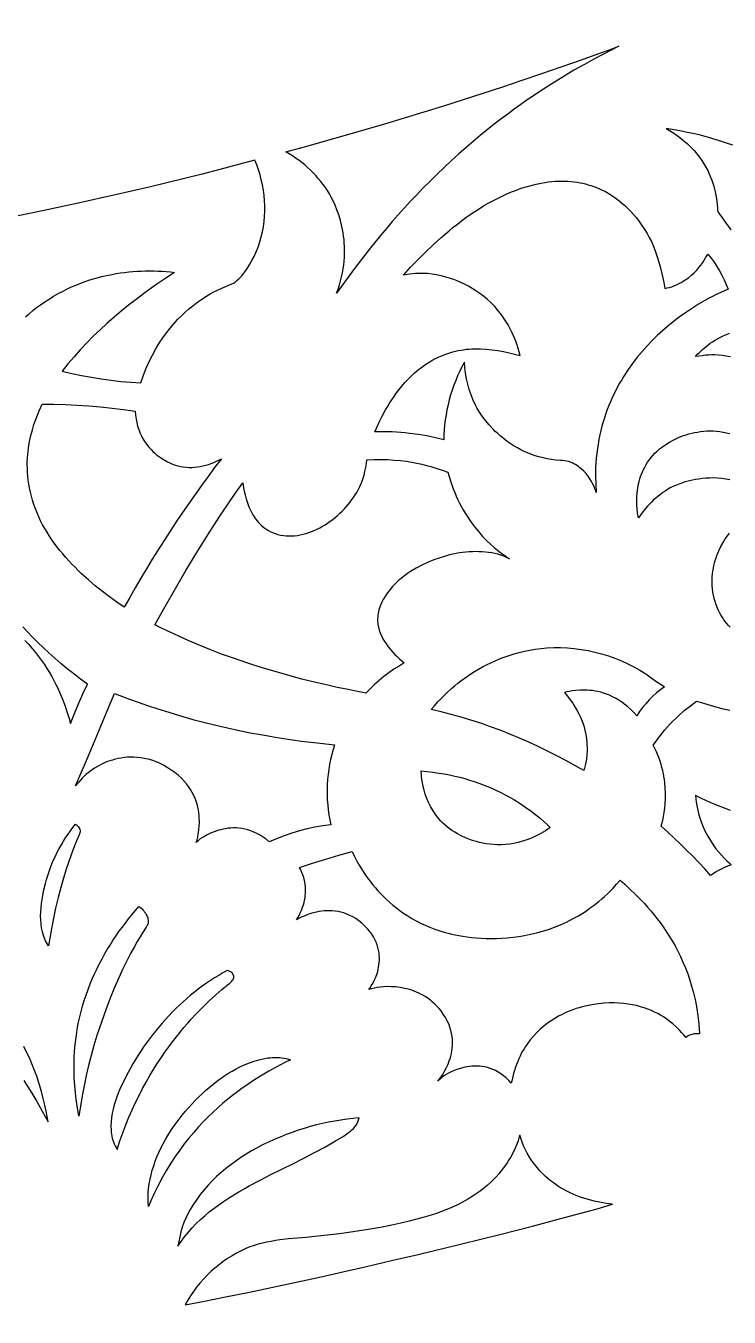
# Model space of a CAD drawing. Extents: x -570 to 570, y -570 to 570.
# Drawn here: x 76.7 to 140.5, y -472.3 to -355.1 of the extents above; entities that cross this region are included whole.
import ezdxf

# ---------------------------------------------------------------- set-up
doc = ezdxf.new("R2010")
doc.units = 0
doc.layers.add('LAYER_1', color=18, linetype='CONTINUOUS')
doc.layers.add('LAYER_2', color=174, linetype='CONTINUOUS')

msp = doc.modelspace()

# ---------------------------------------------------------------- linework, layer by layer
at = {"layer": 'LAYER_1'}
for points in [[(100.29, -366.51), (102.09, -366.02), (103.89, -365.51), (105.69, -365), (107.48, -364.48), (109.28, -363.95), (111.07, -363.41), (112.85, -362.87), (114.64, -362.31), (116.42, -361.75), (118.2, -361.18), (119.97, -360.6), (121.75, -360), (123.51, -359.4), (125.28, -358.79), (127.04, -358.17), (128.8, -357.54), (129.65, -357.23), (130.5, -356.9), (129.07, -357.65), (128.25, -358.08), (127.38, -358.57), (126.44, -359.1), (125.46, -359.68), (124.42, -360.32), (123.33, -361.03), (122.77, -361.4), (122.2, -361.79), (121.62, -362.2), (121.02, -362.62), (120.42, -363.07), (119.81, -363.53), (119.2, -364), (118.57, -364.5), (117.93, -365.02), (117.29, -365.56), (116.64, -366.11), (115.99, -366.69), (115.33, -367.29), (114.66, -367.91), (113.99, -368.55), (113.31, -369.22), (112.73, -369.8), (112.16, -370.39), (111.59, -370.99), (111.04, -371.6), (110.49, -372.21), (109.94, -372.83), (109.41, -373.46), (108.88, -374.09), (108.35, -374.73), (107.84, -375.37), (107.33, -376.02), (106.82, -376.68), (106.33, -377.34), (105.84, -378), (104.88, -379.34), (105.02, -378.96), (105.15, -378.58), (105.26, -378.21), (105.35, -377.84), (105.43, -377.48), (105.5, -377.12), (105.55, -376.77), (105.58, -376.42), (105.61, -376.07), (105.62, -375.74), (105.62, -375.4), (105.61, -375.08), (105.59, -374.76), (105.57, -374.45), (105.53, -374.14), (105.48, -373.84), (105.43, -373.55), (105.37, -373.27), (105.24, -372.73), (105.09, -372.22), (104.92, -371.76), (104.75, -371.33), (104.57, -370.95), (104.4, -370.61), (104.24, -370.31), (104.06, -370.02), (103.87, -369.74), (103.67, -369.45), (103.46, -369.18), (103.23, -368.91), (103, -368.65), (102.77, -368.4), (102.52, -368.16), (102.26, -367.92), (102, -367.69), (101.73, -367.47), (101.45, -367.26), (101.17, -367.06), (100.88, -366.87), (100.59, -366.69)], [(134.67, -378.9), (134.89, -378.85), (135.1, -378.8), (135.31, -378.74), (135.5, -378.67), (135.69, -378.59), (135.88, -378.51), (136.22, -378.33), (136.54, -378.13), (136.84, -377.92), (137.11, -377.7), (137.35, -377.47), (137.58, -377.23), (137.78, -377), (137.96, -376.77), (138.12, -376.54), (138.39, -376.13), (138.6, -375.79), (138.88, -376.14), (139.15, -376.52), (139.41, -376.9), (139.65, -377.3), (139.87, -377.7), (140.07, -378.12), (140.26, -378.54), (140.43, -378.97), (140.1, -379.1), (139.76, -379.26), (139.39, -379.43), (139, -379.63), (138.59, -379.85), (138.17, -380.08), (137.74, -380.34), (137.29, -380.62), (136.83, -380.92), (136.37, -381.24), (135.89, -381.58), (135.42, -381.95), (134.95, -382.33), (134.47, -382.74), (134, -383.18), (133.53, -383.63), (133.07, -384.11), (132.62, -384.62), (132.18, -385.14), (131.76, -385.7), (131.35, -386.27), (130.96, -386.87), (130.77, -387.18), (130.58, -387.5), (130.4, -387.82), (130.23, -388.15), (130.07, -388.49), (129.9, -388.83), (129.75, -389.18), (129.6, -389.53), (129.46, -389.89), (129.33, -390.26), (129.2, -390.63), (129.09, -391.02), (128.98, -391.4), (128.87, -391.8), (128.78, -392.2), (128.7, -392.61), (128.62, -393.02), (128.56, -393.44), (128.5, -393.87), (128.45, -394.31), (128.42, -394.7), (128.4, -395.08), (128.39, -395.47), (128.39, -395.86), (128.41, -396.64), (128.46, -397.42), (128.41, -397.26), (128.34, -397.08), (128.26, -396.87), (128.15, -396.65), (128.03, -396.42), (127.89, -396.19), (127.72, -395.95), (127.54, -395.71), (127.33, -395.48), (127.1, -395.27), (126.98, -395.17), (126.85, -395.07), (126.71, -394.98), (126.57, -394.89), (126.42, -394.81), (126.27, -394.74), (126.11, -394.68), (125.94, -394.62), (125.77, -394.58), (125.58, -394.54), (125.4, -394.52), (125.2, -394.5), (124.79, -394.47), (124.39, -394.42), (124.01, -394.36), (123.63, -394.28), (123.26, -394.19), (122.91, -394.08), (122.57, -393.96), (122.23, -393.83), (121.91, -393.69), (121.6, -393.54), (121.3, -393.38), (121.02, -393.21), (120.74, -393.03), (120.47, -392.85), (120.22, -392.66), (119.97, -392.47), (119.74, -392.27), (119.52, -392.07), (119.3, -391.87), (119.1, -391.67), (118.73, -391.27), (118.4, -390.87), (118.11, -390.48), (117.87, -390.12), (117.66, -389.78), (117.5, -389.48), (117.29, -389.03), (117.1, -388.56), (116.94, -388.08), (116.8, -387.59), (116.69, -387.1), (116.6, -386.6), (116.54, -386.1), (116.49, -385.6), (116.27, -386), (116.07, -386.41), (115.88, -386.83), (115.7, -387.25), (115.53, -387.68), (115.38, -388.12), (115.24, -388.56), (115.12, -389), (115.01, -389.45), (114.91, -389.91), (114.83, -390.36), (114.76, -390.82), (114.7, -391.28), (114.67, -391.73), (114.64, -392.19), (114.63, -392.65), (113.86, -392.46), (113.09, -392.29), (112.3, -392.15), (111.52, -392.05), (111.12, -392), (110.73, -391.97), (110.33, -391.94), (109.93, -391.92), (109.54, -391.91), (109.14, -391.91), (108.75, -391.91), (108.35, -391.92), (108.53, -391.51), (108.76, -391.04), (109.03, -390.5), (109.34, -389.93), (109.51, -389.63), (109.7, -389.32), (109.9, -389.01), (110.11, -388.7), (110.33, -388.38), (110.57, -388.07), (110.82, -387.76), (111.08, -387.45), (111.36, -387.15), (111.65, -386.86), (111.96, -386.57), (112.29, -386.3), (112.62, -386.03), (112.98, -385.78), (113.35, -385.55), (113.73, -385.33), (114.14, -385.13), (114.56, -384.95), (114.99, -384.79), (115.45, -384.65), (115.92, -384.54), (116.16, -384.5), (116.41, -384.46), (116.66, -384.42), (116.91, -384.4), (117.17, -384.38), (117.44, -384.37), (117.96, -384.38), (118.48, -384.4), (119, -384.46), (119.52, -384.53), (120.03, -384.62), (120.55, -384.73), (121.05, -384.85), (121.56, -384.98), (121.47, -384.66), (121.38, -384.36), (121.29, -384.06), (121.18, -383.76), (121.07, -383.48), (120.96, -383.21), (120.84, -382.94), (120.71, -382.69), (120.59, -382.44), (120.45, -382.2), (120.17, -381.74), (119.88, -381.32), (119.57, -380.92), (119.25, -380.55), (118.92, -380.21), (118.58, -379.9), (118.24, -379.61), (117.89, -379.35), (117.54, -379.11), (117.2, -378.89), (116.85, -378.69), (116.51, -378.52), (116.17, -378.36), (115.84, -378.22), (115.53, -378.1), (115.22, -377.99), (114.93, -377.9), (114.39, -377.75), (113.93, -377.66), (113.56, -377.6), (113.17, -377.55), (112.89, -377.54), (112.61, -377.53), (112.34, -377.54), (112.06, -377.55), (111.51, -377.6), (110.96, -377.68), (111.61, -376.98), (112.27, -376.29), (112.95, -375.61), (113.65, -374.94), (114.36, -374.29), (115.1, -373.66), (115.48, -373.35), (115.86, -373.05), (116.24, -372.75), (116.63, -372.47), (117.03, -372.19), (117.43, -371.92), (117.83, -371.66), (118.24, -371.41), (118.65, -371.17), (119.06, -370.94), (119.49, -370.72), (119.91, -370.51), (120.34, -370.32), (120.77, -370.14), (121.21, -369.97), (121.65, -369.81), (122.1, -369.67), (122.55, -369.54), (123.01, -369.43), (123.47, -369.34), (123.79, -369.28), (124.11, -369.23), (124.43, -369.2), (124.74, -369.17), (125.04, -369.16), (125.34, -369.15), (125.63, -369.15), (125.91, -369.17), (126.19, -369.19), (126.46, -369.22), (126.73, -369.26), (126.99, -369.3), (127.24, -369.35), (127.49, -369.41), (127.74, -369.48), (127.97, -369.55), (128.43, -369.72), (128.87, -369.91), (129.29, -370.11), (129.68, -370.34), (130.05, -370.58), (130.4, -370.83), (130.73, -371.09), (131.04, -371.36), (131.33, -371.64), (131.6, -371.92), (131.85, -372.19), (132.08, -372.47), (132.29, -372.74), (132.49, -373), (132.82, -373.49), (133.08, -373.92), (133.27, -374.27), (133.46, -374.65), (133.68, -375.16), (133.88, -375.67), (134.05, -376.2), (134.21, -376.73), (134.35, -377.27), (134.47, -377.81), (134.58, -378.36)], [(85.62, -407.82), (84.95, -407.36), (84.29, -406.89), (83.64, -406.4), (82.99, -405.88), (82.36, -405.35), (81.75, -404.79), (81.45, -404.5), (81.15, -404.21), (80.87, -403.92), (80.59, -403.62), (80.31, -403.31), (80.04, -403), (79.78, -402.69), (79.53, -402.37), (79.29, -402.04), (79.05, -401.71), (78.83, -401.37), (78.61, -401.03), (78.41, -400.69), (78.21, -400.34), (78.03, -399.98), (77.86, -399.62), (77.7, -399.26), (77.55, -398.89), (77.42, -398.51), (77.3, -398.13), (77.19, -397.75), (77.1, -397.38), (77.02, -397.01), (76.96, -396.65), (76.91, -396.29), (76.87, -395.94), (76.84, -395.59), (76.83, -395.25), (76.82, -394.92), (76.82, -394.6), (76.84, -394.28), (76.86, -393.96), (76.89, -393.66), (76.93, -393.36), (77.02, -392.78), (77.14, -392.24), (77.28, -391.73), (77.42, -391.25), (77.58, -390.8), (77.73, -390.39), (77.89, -390.02), (78.17, -389.39), (79.23, -389.4), (80.29, -389.43), (81.34, -389.48), (82.4, -389.55), (83.46, -389.64), (84.51, -389.75), (85.56, -389.88), (86.61, -390.03), (86.64, -390.4), (86.69, -390.75), (86.75, -391.08), (86.83, -391.39), (86.93, -391.69), (87.03, -391.97), (87.15, -392.23), (87.28, -392.49), (87.42, -392.72), (87.57, -392.94), (87.72, -393.15), (87.88, -393.35), (88.05, -393.53), (88.21, -393.7), (88.39, -393.85), (88.56, -394), (88.73, -394.13), (88.9, -394.25), (89.23, -394.46), (89.54, -394.63), (89.83, -394.77), (90.07, -394.87), (90.27, -394.94), (90.49, -395.01), (90.73, -395.06), (90.98, -395.1), (91.23, -395.13), (91.48, -395.14), (91.74, -395.14), (92, -395.13), (92.25, -395.1), (92.51, -395.06), (92.76, -395.01), (93.02, -394.95), (93.27, -394.87), (93.51, -394.79), (93.75, -394.7), (93.98, -394.59), (94.21, -394.48), (94.43, -394.35), (93.82, -395.16), (93.22, -395.96), (92.63, -396.78), (92.05, -397.6), (91.47, -398.42), (90.9, -399.25), (90.34, -400.09), (89.78, -400.93), (89.24, -401.77), (88.7, -402.62), (88.16, -403.48), (87.64, -404.34), (87.12, -405.2), (86.61, -406.07), (86.11, -406.94)], [(88.4, -409.43), (89.32, -407.77), (90.26, -406.12), (91.22, -404.49), (92.2, -402.86), (93.21, -401.26), (94.24, -399.66), (95.29, -398.09), (95.83, -397.3), (96.37, -396.53), (96.44, -397.01), (96.5, -397.31), (96.58, -397.64), (96.67, -397.99), (96.79, -398.35), (96.93, -398.72), (97.1, -399.09), (97.2, -399.28), (97.3, -399.46), (97.41, -399.64), (97.54, -399.81), (97.67, -399.98), (97.81, -400.14), (97.96, -400.3), (98.12, -400.45), (98.29, -400.59), (98.47, -400.73), (98.66, -400.85), (98.87, -400.96), (99.08, -401.06), (99.31, -401.15), (99.55, -401.22), (99.81, -401.28), (100.06, -401.33), (100.31, -401.35), (100.56, -401.36), (100.82, -401.36), (101.08, -401.34), (101.33, -401.31), (101.59, -401.27), (101.85, -401.21), (102.11, -401.14), (102.36, -401.06), (102.62, -400.96), (102.87, -400.86), (103.12, -400.74), (103.36, -400.62), (103.61, -400.48), (103.85, -400.34), (104.08, -400.19), (104.32, -400.03), (104.54, -399.86), (104.76, -399.68), (104.98, -399.5), (105.19, -399.31), (105.39, -399.12), (105.59, -398.92), (105.77, -398.71), (105.95, -398.5), (106.13, -398.29), (106.29, -398.07), (106.44, -397.86), (106.59, -397.63), (106.72, -397.41), (106.85, -397.19), (107.01, -396.87), (107.15, -396.53), (107.27, -396.2), (107.38, -395.85), (107.47, -395.5), (107.54, -395.15), (107.6, -394.79), (107.65, -394.44), (108.31, -394.41), (108.94, -394.41), (109.55, -394.43), (110.13, -394.47), (110.68, -394.52), (111.21, -394.59), (111.71, -394.67), (112.19, -394.76), (112.63, -394.85), (113.05, -394.96), (113.45, -395.06), (113.81, -395.17), (114.46, -395.38), (114.99, -395.58), (115.1, -395.97), (115.22, -396.35), (115.34, -396.72), (115.48, -397.08), (115.61, -397.42), (115.76, -397.76), (115.91, -398.09), (116.06, -398.4), (116.22, -398.71), (116.39, -399), (116.56, -399.29), (116.73, -399.56), (117.08, -400.08), (117.43, -400.56), (117.79, -401), (118.15, -401.41), (118.51, -401.77), (118.85, -402.1), (119.18, -402.4), (119.5, -402.66), (119.79, -402.89), (120.06, -403.08), (120.32, -403.26), (120.58, -403.43), (120.32, -403.31), (120.06, -403.21), (119.79, -403.11), (119.52, -403.03), (119.25, -402.96), (118.97, -402.91), (118.68, -402.86), (118.4, -402.83), (118.11, -402.8), (117.81, -402.79), (117.52, -402.78), (117.22, -402.79), (116.93, -402.8), (116.63, -402.83), (116.33, -402.86), (116.04, -402.91), (115.74, -402.96), (115.44, -403.02), (115.15, -403.09), (114.86, -403.16), (114.56, -403.25), (114.28, -403.34), (113.71, -403.54), (113.15, -403.77), (112.62, -404.02), (112.1, -404.29), (111.61, -404.59), (111.33, -404.78), (111.05, -404.98), (110.77, -405.21), (110.49, -405.44), (110.23, -405.69), (109.98, -405.96), (109.74, -406.23), (109.52, -406.52), (109.32, -406.81), (109.13, -407.12), (108.97, -407.43), (108.84, -407.75), (108.74, -408.08), (108.69, -408.24), (108.66, -408.41), (108.64, -408.57), (108.62, -408.74), (108.61, -408.91), (108.61, -409.08), (108.64, -409.36), (108.69, -409.63), (108.76, -409.91), (108.85, -410.17), (108.96, -410.44), (109.1, -410.69), (109.24, -410.95), (109.41, -411.19), (109.58, -411.43), (109.77, -411.66), (109.96, -411.89), (110.17, -412.11), (110.38, -412.31), (110.59, -412.51), (110.81, -412.71), (111.03, -412.89), (110.56, -413.17), (110.09, -413.47), (109.63, -413.79), (109.19, -414.13), (108.75, -414.48), (108.33, -414.85), (107.93, -415.23), (107.54, -415.63), (106.65, -415.46), (105.78, -415.28), (104.93, -415.11), (104.11, -414.92), (103.29, -414.73), (102.5, -414.54), (101.73, -414.35), (100.98, -414.15), (99.52, -413.74), (98.15, -413.33), (96.85, -412.91), (95.62, -412.49), (94.46, -412.08), (93.38, -411.66), (92.37, -411.26), (91.43, -410.86), (90.57, -410.47), (89.78, -410.11), (89.05, -409.76)], [(132.14, -417.69), (131.87, -417.4), (131.6, -417.12), (131.32, -416.87), (131.05, -416.65), (130.77, -416.44), (130.5, -416.26), (130.22, -416.1), (129.94, -415.96), (129.67, -415.83), (129.4, -415.72), (129.13, -415.63), (128.87, -415.55), (128.61, -415.49), (128.36, -415.44), (128.11, -415.4), (127.87, -415.38), (127.64, -415.36), (127.41, -415.35), (126.99, -415.35), (126.62, -415.38), (126.29, -415.43), (126.01, -415.48), (125.8, -415.52), (125.57, -415.58), (125.84, -415.91), (126.09, -416.23), (126.32, -416.55), (126.53, -416.87), (126.71, -417.18), (126.88, -417.5), (127.02, -417.8), (127.15, -418.11), (127.26, -418.41), (127.35, -418.7), (127.43, -418.99), (127.49, -419.27), (127.54, -419.55), (127.58, -419.82), (127.61, -420.07), (127.62, -420.33), (127.63, -420.57), (127.63, -420.8), (127.61, -421.23), (127.56, -421.61), (127.51, -421.94), (127.45, -422.21), (127.39, -422.43), (127.33, -422.66), (126.52, -422.2), (125.7, -421.75), (124.87, -421.31), (124.03, -420.89), (123.19, -420.48), (122.34, -420.09), (121.48, -419.71), (120.61, -419.35), (119.74, -419), (118.86, -418.68), (117.97, -418.37), (117.08, -418.08), (116.19, -417.81), (115.29, -417.57), (114.38, -417.34), (113.47, -417.13), (113.75, -416.8), (114.08, -416.43), (114.46, -416.03), (114.89, -415.61), (115.36, -415.17), (115.62, -414.96), (115.89, -414.74), (116.17, -414.52), (116.47, -414.3), (116.77, -414.08), (117.09, -413.87), (117.42, -413.66), (117.77, -413.45), (118.13, -413.25), (118.5, -413.06), (118.88, -412.87), (119.28, -412.69), (119.69, -412.52), (120.11, -412.36), (120.55, -412.21), (121, -412.07), (121.46, -411.95), (121.94, -411.83), (122.43, -411.74), (122.93, -411.65), (123.45, -411.58), (123.98, -411.53), (124.6, -411.5), (125.22, -411.5), (125.84, -411.52), (126.47, -411.58), (127.1, -411.66), (127.72, -411.76), (128.34, -411.9), (128.95, -412.06), (129.56, -412.25), (130.16, -412.46), (130.75, -412.7), (131.32, -412.96), (131.88, -413.25), (132.42, -413.56), (132.95, -413.89), (133.2, -414.06), (133.45, -414.24), (133.75, -414.46), (134.04, -414.67), (134.34, -414.86), (134.65, -415.05), (134.29, -415.32), (133.93, -415.61), (133.59, -415.92), (133.26, -416.24), (132.95, -416.59), (132.66, -416.94), (132.39, -417.31)], [(81.2, -424.05), (82.1, -421.96), (82.98, -419.86), (83.86, -417.76), (84.73, -415.66), (86.1, -416.17), (86.89, -416.45), (87.74, -416.75), (88.67, -417.06), (89.66, -417.37), (90.72, -417.69), (91.85, -418.01), (93.04, -418.32), (94.31, -418.63), (95.65, -418.93), (97.06, -419.22), (97.79, -419.36), (98.54, -419.49), (99.31, -419.62), (100.09, -419.75), (100.89, -419.86), (101.71, -419.98), (102.55, -420.08), (103.41, -420.18), (104.71, -420.32), (104.57, -420.75), (104.46, -421.19), (104.35, -421.64), (104.26, -422.09), (104.19, -422.55), (104.13, -423), (104.08, -423.46), (104.05, -423.93), (104.04, -424.39), (104.04, -424.85), (104.05, -425.31), (104.09, -425.77), (104.13, -426.23), (104.19, -426.68), (104.27, -427.13), (104.37, -427.58), (103.65, -427.68), (102.93, -427.8), (102.22, -427.96), (101.52, -428.14), (100.82, -428.35), (100.13, -428.58), (99.45, -428.85), (98.78, -429.13), (98.5, -428.9), (98.22, -428.7), (97.94, -428.52), (97.66, -428.37), (97.38, -428.24), (97.11, -428.13), (96.83, -428.04), (96.56, -427.97), (96.3, -427.92), (96.03, -427.89), (95.78, -427.87), (95.53, -427.87), (95.28, -427.88), (95.04, -427.9), (94.81, -427.94), (94.59, -427.98), (94.37, -428.03), (94.17, -428.08), (93.78, -428.21), (93.44, -428.35), (93.15, -428.49), (92.9, -428.63), (92.71, -428.74), (92.52, -428.87), (92.34, -429.03), (92.16, -429.18), (92.23, -428.94), (92.29, -428.71), (92.34, -428.41), (92.39, -428.06), (92.43, -427.66), (92.44, -427.44), (92.44, -427.21), (92.43, -426.98), (92.42, -426.74), (92.39, -426.49), (92.35, -426.23), (92.29, -425.98), (92.23, -425.71), (92.14, -425.45), (92.04, -425.18), (91.93, -424.91), (91.79, -424.64), (91.63, -424.38), (91.46, -424.11), (91.26, -423.85), (91.03, -423.59), (90.79, -423.33), (90.51, -423.08), (90.21, -422.84), (89.89, -422.61), (89.52, -422.37), (89.17, -422.17), (88.81, -422), (88.46, -421.85), (88.12, -421.73), (87.78, -421.63), (87.44, -421.55), (87.12, -421.5), (86.8, -421.46), (86.49, -421.44), (86.18, -421.44), (85.89, -421.45), (85.6, -421.48), (85.33, -421.52), (85.06, -421.57), (84.8, -421.63), (84.56, -421.7), (84.32, -421.77), (84.1, -421.85), (83.89, -421.93), (83.51, -422.11), (83.18, -422.28), (82.91, -422.44), (82.7, -422.58), (82.49, -422.73), (82.31, -422.88), (82.14, -423.03), (81.81, -423.35), (81.5, -423.7)], [(112.58, -422.69), (113.12, -422.74), (113.64, -422.8), (114.16, -422.88), (114.65, -422.96), (115.14, -423.05), (115.62, -423.16), (116.08, -423.27), (116.53, -423.39), (116.97, -423.52), (117.39, -423.66), (117.81, -423.8), (118.21, -423.95), (118.6, -424.11), (118.97, -424.27), (119.34, -424.43), (119.69, -424.6), (120.36, -424.94), (120.98, -425.3), (121.55, -425.65), (122.08, -426), (122.55, -426.34), (122.98, -426.67), (123.36, -426.98), (123.69, -427.27), (123.99, -427.55), (124.28, -427.83), (123.85, -428.12), (123.42, -428.37), (123, -428.59), (122.58, -428.79), (122.16, -428.95), (121.76, -429.08), (121.36, -429.19), (120.97, -429.27), (120.58, -429.33), (120.21, -429.37), (119.84, -429.39), (119.48, -429.39), (119.14, -429.38), (118.8, -429.35), (118.48, -429.3), (118.17, -429.25), (117.87, -429.18), (117.58, -429.11), (117.31, -429.03), (117.06, -428.94), (116.59, -428.76), (116.19, -428.58), (115.86, -428.41), (115.61, -428.26), (115.34, -428.09), (115.12, -427.93), (114.92, -427.76), (114.72, -427.59), (114.54, -427.42), (114.36, -427.24), (114.2, -427.06), (114.05, -426.88), (113.91, -426.69), (113.77, -426.5), (113.65, -426.31), (113.43, -425.93), (113.24, -425.55), (113.08, -425.18), (112.94, -424.8), (112.84, -424.44), (112.75, -424.1), (112.69, -423.77), (112.64, -423.46), (112.61, -423.18)], [(78.73, -438.58), (78.64, -438.43), (78.55, -438.28), (78.48, -438.12), (78.41, -437.96), (78.28, -437.63), (78.19, -437.29), (78.12, -436.94), (78.07, -436.58), (78.04, -436.21), (78.03, -435.84), (78.04, -435.47), (78.07, -435.1), (78.11, -434.73), (78.16, -434.35), (78.22, -433.99), (78.29, -433.62), (78.46, -432.92), (78.56, -432.55), (78.67, -432.19), (78.79, -431.83), (78.92, -431.47), (79.06, -431.12), (79.21, -430.77), (79.37, -430.42), (79.54, -430.08), (79.72, -429.74), (79.91, -429.4), (80.1, -429.08), (80.3, -428.75), (80.52, -428.43), (80.73, -428.12), (80.96, -427.82), (81.19, -427.52), (81.27, -427.58), (81.35, -427.66), (81.43, -427.74), (81.49, -427.83), (81.55, -427.92), (81.59, -428.02), (81.61, -428.12), (81.61, -428.22), (81.58, -428.32), (81.52, -428.49), (81.29, -429.04), (80.96, -429.88), (80.76, -430.41), (80.55, -431.01), (80.33, -431.69), (80.1, -432.44), (79.86, -433.27), (79.62, -434.17), (79.39, -435.16), (79.16, -436.22), (78.94, -437.36)], [(106.31, -430.02), (106.48, -430.39), (106.7, -430.81), (106.95, -431.26), (107.25, -431.74), (107.59, -432.25), (107.78, -432.51), (107.98, -432.77), (108.19, -433.04), (108.41, -433.3), (108.65, -433.57), (108.89, -433.83), (109.15, -434.1), (109.43, -434.36), (109.71, -434.62), (110.01, -434.88), (110.33, -435.13), (110.66, -435.38), (111, -435.62), (111.35, -435.85), (111.72, -436.08), (112.11, -436.29), (112.51, -436.5), (112.93, -436.7), (113.36, -436.88), (113.8, -437.05), (114.27, -437.21), (114.75, -437.36), (115.02, -437.43), (115.32, -437.5), (115.64, -437.57), (115.98, -437.64), (116.35, -437.7), (116.73, -437.75), (117.14, -437.8), (117.56, -437.84), (118, -437.87), (118.45, -437.89), (118.92, -437.89), (119.4, -437.89), (119.89, -437.87), (120.4, -437.83), (120.91, -437.78), (121.43, -437.71), (121.96, -437.63), (122.49, -437.52), (123.03, -437.39), (123.58, -437.24), (124.12, -437.07), (124.67, -436.88), (125.22, -436.66), (125.76, -436.41), (126.31, -436.13), (126.85, -435.83), (127.39, -435.5), (127.92, -435.13), (128.18, -434.94), (128.44, -434.74), (128.7, -434.53), (128.96, -434.31), (129.21, -434.08), (129.47, -433.84), (129.72, -433.6), (129.96, -433.35), (130.3, -432.98), (130.62, -432.61), (131.04, -432.98), (131.52, -433.41), (132.03, -433.9), (132.56, -434.45), (132.84, -434.74), (133.12, -435.05), (133.4, -435.38), (133.69, -435.73), (133.97, -436.09), (134.25, -436.46), (134.53, -436.85), (134.81, -437.26), (135.08, -437.68), (135.35, -438.12), (135.61, -438.58), (135.86, -439.05), (136.1, -439.54), (136.33, -440.05), (136.55, -440.57), (136.76, -441.11), (136.95, -441.67), (137.12, -442.24), (137.28, -442.84), (137.43, -443.44), (137.55, -444.07), (137.66, -444.72), (137.74, -445.38), (137.8, -446.06), (137.84, -446.57), (137.67, -446.55), (137.51, -446.56), (137.35, -446.57), (137.18, -446.61), (137.02, -446.65), (136.87, -446.71), (136.72, -446.79), (136.59, -446.88), (136.41, -446.65), (136.24, -446.46), (136.02, -446.21), (135.74, -445.94), (135.4, -445.64), (135.21, -445.49), (135.01, -445.33), (134.79, -445.17), (134.55, -445.02), (134.3, -444.87), (134.04, -444.72), (133.76, -444.58), (133.46, -444.44), (133.15, -444.31), (132.82, -444.2), (132.48, -444.09), (132.12, -443.99), (131.74, -443.91), (131.35, -443.85), (130.95, -443.79), (130.52, -443.76), (130.08, -443.75), (129.62, -443.75), (129.15, -443.78), (128.65, -443.83), (128.26, -443.88), (127.9, -443.94), (127.44, -444.04), (127.19, -444.11), (126.91, -444.18), (126.63, -444.27), (126.32, -444.38), (126.01, -444.5), (125.69, -444.63), (125.37, -444.79), (125.03, -444.96), (124.7, -445.15), (124.36, -445.36), (124.03, -445.59), (123.7, -445.85), (123.38, -446.13), (123.06, -446.43), (122.75, -446.76), (122.46, -447.11), (122.18, -447.5), (122.04, -447.7), (121.91, -447.91), (121.78, -448.13), (121.66, -448.35), (121.54, -448.58), (121.43, -448.82), (121.33, -449.07), (121.23, -449.33), (121.13, -449.59), (121.04, -449.87), (120.96, -450.15), (120.88, -450.44), (120.82, -450.74), (120.75, -451.04), (120.52, -450.79), (120.29, -450.56), (120.05, -450.36), (119.81, -450.18), (119.56, -450.02), (119.32, -449.89), (119.07, -449.78), (118.82, -449.69), (118.58, -449.62), (118.34, -449.56), (118.09, -449.52), (117.86, -449.5), (117.62, -449.49), (117.39, -449.49), (117.17, -449.5), (116.95, -449.52), (116.74, -449.56), (116.53, -449.59), (116.15, -449.69), (115.8, -449.8), (115.5, -449.92), (115.24, -450.03), (115.05, -450.13), (114.85, -450.24), (114.64, -450.38), (114.45, -450.53), (114.07, -450.85), (114.22, -450.66), (114.36, -450.48), (114.52, -450.24), (114.7, -449.95), (114.87, -449.61), (114.96, -449.42), (115.04, -449.23), (115.12, -449.02), (115.19, -448.8), (115.26, -448.58), (115.31, -448.35), (115.36, -448.11), (115.39, -447.86), (115.41, -447.6), (115.42, -447.34), (115.41, -447.07), (115.38, -446.8), (115.33, -446.52), (115.27, -446.24), (115.18, -445.95), (115.07, -445.66), (114.93, -445.37), (114.77, -445.07), (114.58, -444.78), (114.37, -444.48), (114.19, -444.25), (114, -444.05), (113.81, -443.85), (113.61, -443.67), (113.41, -443.51), (113.21, -443.35), (113, -443.21), (112.79, -443.08), (112.58, -442.97), (112.36, -442.86), (112.15, -442.76), (111.93, -442.68), (111.71, -442.6), (111.5, -442.53), (111.28, -442.48), (111.07, -442.43), (110.65, -442.35), (110.24, -442.3), (109.86, -442.28), (109.49, -442.27), (109.15, -442.29), (108.84, -442.32), (108.56, -442.36), (108.33, -442.4), (108.07, -442.47), (107.82, -442.54), (107.94, -442.37), (108.04, -442.2), (108.17, -441.98), (108.3, -441.72), (108.44, -441.42), (108.56, -441.08), (108.62, -440.89), (108.67, -440.7), (108.71, -440.5), (108.74, -440.3), (108.77, -440.09), (108.78, -439.87), (108.78, -439.65), (108.77, -439.43), (108.75, -439.2), (108.71, -438.96), (108.65, -438.73), (108.58, -438.49), (108.48, -438.24), (108.37, -438), (108.24, -437.76), (108.08, -437.51), (107.9, -437.27), (107.69, -437.02), (107.43, -436.75), (107.17, -436.5), (106.9, -436.29), (106.64, -436.1), (106.37, -435.94), (106.1, -435.8), (105.83, -435.68), (105.56, -435.58), (105.29, -435.51), (105.02, -435.45), (104.76, -435.41), (104.5, -435.39), (104.24, -435.38), (103.99, -435.38), (103.75, -435.4), (103.51, -435.42), (103.28, -435.46), (103.06, -435.5), (102.65, -435.61), (102.27, -435.73), (101.95, -435.86), (101.67, -435.98), (101.46, -436.09), (101.24, -436.21), (101.39, -435.97), (101.52, -435.74), (101.63, -435.51), (101.73, -435.28), (101.81, -435.06), (101.88, -434.84), (101.94, -434.63), (101.99, -434.42), (102.03, -434.21), (102.05, -434.01), (102.07, -433.82), (102.07, -433.63), (102.06, -433.27), (102.03, -432.94), (101.97, -432.63), (101.91, -432.35), (101.83, -432.11), (101.75, -431.9), (101.61, -431.6), (101.54, -431.46), (102.72, -431.07), (103.91, -430.7), (105.11, -430.35)], [(81.51, -454.04), (81.35, -453.08), (81.26, -452.52), (81.19, -451.91), (81.13, -451.25), (81.08, -450.55), (81.06, -449.8), (81.06, -449.41), (81.07, -449.01), (81.08, -448.6), (81.11, -448.18), (81.14, -447.76), (81.18, -447.32), (81.24, -446.88), (81.31, -446.42), (81.38, -445.96), (81.48, -445.49), (81.58, -445.02), (81.7, -444.53), (81.83, -444.04), (81.98, -443.54), (82.15, -443.04), (82.33, -442.53), (82.53, -442.01), (82.75, -441.49), (82.95, -441.05), (83.16, -440.62), (83.37, -440.18), (83.6, -439.75), (83.84, -439.33), (84.08, -438.91), (84.33, -438.5), (84.59, -438.09), (84.86, -437.68), (85.14, -437.28), (85.43, -436.89), (85.72, -436.5), (86.01, -436.12), (86.32, -435.74), (86.63, -435.37), (86.95, -435.01), (87.04, -435.07), (87.14, -435.14), (87.23, -435.22), (87.31, -435.31), (87.4, -435.4), (87.47, -435.5), (87.54, -435.6), (87.61, -435.71), (87.66, -435.82), (87.71, -435.93), (87.75, -436.04), (87.77, -436.15), (87.79, -436.27), (87.79, -436.38), (87.78, -436.49), (87.75, -436.6), (87.7, -436.69), (87.6, -436.86), (87.28, -437.38), (87.06, -437.75), (86.8, -438.18), (86.51, -438.69), (86.2, -439.27), (85.86, -439.93), (85.5, -440.66), (85.13, -441.47), (84.74, -442.35), (84.35, -443.32), (83.94, -444.37), (83.54, -445.5), (83.34, -446.1), (83.14, -446.72), (82.86, -447.61), (82.61, -448.52), (82.38, -449.43), (82.17, -450.34), (81.98, -451.26), (81.81, -452.19), (81.65, -453.11)], [(84.97, -457.05), (85.22, -456.28), (85.48, -455.54), (85.76, -454.82), (86.04, -454.12), (86.34, -453.44), (86.65, -452.78), (86.96, -452.14), (87.28, -451.53), (87.6, -450.93), (87.94, -450.35), (88.27, -449.79), (88.61, -449.25), (88.96, -448.72), (89.31, -448.22), (89.65, -447.74), (90, -447.27), (90.35, -446.82), (90.7, -446.39), (91.04, -445.98), (91.39, -445.58), (91.73, -445.2), (92.06, -444.84), (92.71, -444.17), (93.34, -443.56), (93.93, -443.02), (94.48, -442.54), (94.99, -442.12), (95.13, -442.02), (95.26, -441.91), (95.39, -441.77), (95.45, -441.69), (95.49, -441.61), (95.53, -441.52), (95.55, -441.43), (95.55, -441.33), (95.52, -441.23), (95.47, -441.13), (95.4, -441.03), (95.31, -440.95), (95.2, -440.89), (95.09, -440.85), (94.97, -440.82), (94.58, -441.03), (94.2, -441.25), (93.82, -441.48), (93.44, -441.72), (93.07, -441.97), (92.7, -442.23), (92.34, -442.5), (91.99, -442.78), (91.64, -443.06), (91.3, -443.35), (90.96, -443.65), (90.63, -443.96), (90.3, -444.27), (89.98, -444.59), (89.66, -444.92), (89.36, -445.25), (89.05, -445.59), (88.76, -445.94), (88.47, -446.29), (88.19, -446.65), (87.91, -447.01), (87.64, -447.38), (87.38, -447.75), (87.13, -448.12), (86.88, -448.5), (86.65, -448.88), (86.41, -449.27), (86.19, -449.66), (85.98, -450.05), (85.77, -450.45), (85.57, -450.85), (85.38, -451.25), (85.23, -451.58), (85.08, -451.93), (84.95, -452.28), (84.82, -452.64), (84.7, -453.01), (84.61, -453.39), (84.52, -453.77), (84.46, -454.15), (84.42, -454.53), (84.41, -454.91), (84.42, -455.28), (84.43, -455.47), (84.46, -455.65), (84.49, -455.84), (84.53, -456.02), (84.58, -456.2), (84.64, -456.37), (84.71, -456.55), (84.78, -456.72), (84.87, -456.88)], [(87.81, -462.24), (87.78, -461.83), (87.78, -461.41), (87.8, -461), (87.83, -460.58), (87.89, -460.17), (87.96, -459.75), (88.05, -459.34), (88.16, -458.93), (88.29, -458.53), (88.43, -458.12), (88.59, -457.72), (88.76, -457.32), (88.94, -456.92), (89.14, -456.53), (89.36, -456.15), (89.58, -455.77), (89.82, -455.39), (90.06, -455.02), (90.32, -454.65), (90.59, -454.3), (90.86, -453.94), (91.15, -453.6), (91.44, -453.26), (91.74, -452.94), (92.05, -452.62), (92.36, -452.3), (92.68, -452), (93, -451.71), (93.33, -451.43), (93.66, -451.16), (93.99, -450.89), (94.33, -450.64), (94.67, -450.4), (95.03, -450.17), (95.4, -449.94), (95.78, -449.73), (96.18, -449.53), (96.58, -449.34), (96.99, -449.18), (97.4, -449.03), (97.82, -448.91), (98.24, -448.81), (98.66, -448.74), (98.87, -448.72), (99.08, -448.7), (99.29, -448.7), (99.5, -448.7), (99.71, -448.71), (99.92, -448.73), (100.12, -448.75), (100.32, -448.79), (100.52, -448.84), (100.72, -448.9), (100.13, -449.2), (99.47, -449.55), (98.75, -449.95), (97.98, -450.4), (97.58, -450.65), (97.17, -450.92), (96.75, -451.2), (96.32, -451.5), (95.89, -451.81), (95.45, -452.15), (95.01, -452.5), (94.57, -452.86), (94.13, -453.25), (93.68, -453.66), (93.24, -454.09), (92.79, -454.54), (92.35, -455.01), (91.92, -455.5), (91.49, -456.01), (91.06, -456.55), (90.65, -457.1), (90.24, -457.69), (89.84, -458.29), (89.46, -458.93), (89.08, -459.58), (88.72, -460.27), (88.37, -460.98), (88.04, -461.71)], [(90.48, -465.84), (90.79, -465.39), (91.1, -464.97), (91.44, -464.56), (91.79, -464.16), (92.16, -463.78), (92.54, -463.42), (92.94, -463.06), (93.34, -462.72), (93.76, -462.4), (94.2, -462.08), (94.64, -461.77), (95.09, -461.47), (95.55, -461.18), (96.01, -460.9), (96.49, -460.63), (96.97, -460.36), (97.94, -459.83), (98.93, -459.33), (100.93, -458.34), (101.92, -457.84), (102.9, -457.33), (103.87, -456.81), (104.34, -456.54), (104.8, -456.27), (105.48, -455.86), (105.82, -455.64), (105.98, -455.52), (106.14, -455.4), (106.28, -455.27), (106.42, -455.14), (106.55, -454.99), (106.66, -454.85), (106.76, -454.69), (106.83, -454.53), (106.89, -454.35), (106.93, -454.17), (106.38, -454.23), (105.84, -454.3), (105.28, -454.38), (104.73, -454.47), (104.17, -454.58), (103.61, -454.7), (103.06, -454.83), (102.5, -454.98), (101.95, -455.14), (101.39, -455.31), (100.85, -455.5), (100.3, -455.7), (99.76, -455.92), (99.23, -456.14), (98.7, -456.38), (98.18, -456.64), (97.67, -456.9), (97.17, -457.18), (96.68, -457.48), (96.2, -457.78), (95.74, -458.1), (95.28, -458.44), (94.84, -458.78), (94.41, -459.14), (94, -459.51), (93.6, -459.9), (93.22, -460.3), (92.86, -460.71), (92.52, -461.14), (92.2, -461.58), (91.89, -462.03), (91.61, -462.5), (91.4, -462.88), (91.21, -463.28), (91.04, -463.69), (90.89, -464.11), (90.76, -464.54), (90.65, -464.97), (90.56, -465.4)], [(129.95, -462.03), (129.6, -461.98), (129.2, -461.92), (128.75, -461.84), (128.27, -461.74), (127.75, -461.6), (127.21, -461.43), (126.93, -461.34), (126.65, -461.23), (126.37, -461.11), (126.08, -460.98), (125.8, -460.84), (125.51, -460.69), (125.23, -460.52), (124.94, -460.34), (124.66, -460.15), (124.39, -459.95), (124.11, -459.73), (123.85, -459.49), (123.59, -459.24), (123.33, -458.98), (123.09, -458.69), (122.85, -458.39), (122.62, -458.08), (122.4, -457.74), (122.2, -457.39), (122, -457.02), (121.87, -456.71), (121.74, -456.4), (121.52, -455.76), (121.44, -456.02), (121.36, -456.26), (121.25, -456.57), (121.1, -456.92), (120.91, -457.33), (120.67, -457.77), (120.53, -458), (120.37, -458.25), (120.21, -458.49), (120.02, -458.74), (119.82, -459), (119.61, -459.26), (119.37, -459.52), (119.12, -459.78), (118.85, -460.05), (118.56, -460.31), (118.25, -460.57), (117.92, -460.83), (117.57, -461.08), (117.19, -461.33), (116.8, -461.57), (116.38, -461.81), (115.93, -462.04), (115.47, -462.27), (115.04, -462.45), (114.57, -462.63), (114.04, -462.82), (113.47, -463.01), (112.85, -463.2), (112.18, -463.38), (111.47, -463.57), (110.71, -463.75), (109.9, -463.92), (109.04, -464.09), (108.14, -464.26), (107.19, -464.42), (106.19, -464.56), (105.15, -464.71), (104.06, -464.84), (102.93, -464.96), (102.13, -465.03), (101.33, -465.1), (100.53, -465.17), (99.73, -465.26), (99.34, -465.32), (98.94, -465.39), (98.55, -465.46), (98.16, -465.55), (97.78, -465.65), (97.4, -465.77), (97.02, -465.9), (96.66, -466.05), (96.23, -466.24), (95.81, -466.46), (95.4, -466.7), (94.99, -466.95), (94.6, -467.22), (94.22, -467.51), (93.85, -467.82), (93.49, -468.14), (93.14, -468.47), (92.81, -468.82), (92.49, -469.18), (92.19, -469.55), (91.91, -469.94), (91.64, -470.33), (91.39, -470.73), (91.16, -471.14), (92.89, -470.81), (94.65, -470.46), (97, -469.99), (99.95, -469.37), (103.48, -468.6), (105.47, -468.15), (107.6, -467.67), (109.88, -467.14), (112.31, -466.57), (116.27, -465.61), (119.72, -464.76), (122.67, -464), (125.12, -463.36), (127.07, -462.83), (128.53, -462.43)]]:
    msp.add_lwpolyline(points, close=True, dxfattribs=at)
for points in [[(140.85, -365.88), (140.2, -365.67), (139.57, -365.47), (138.96, -365.28), (138.36, -365.12), (137.79, -364.97), (137.23, -364.84), (136.7, -364.73), (136.19, -364.62), (135.71, -364.53), (134.82, -364.39), (135.26, -364.65), (135.68, -364.92), (136.06, -365.2), (136.42, -365.49), (136.75, -365.78), (137.06, -366.08), (137.34, -366.38), (137.6, -366.68), (137.83, -366.99), (138.05, -367.29), (138.24, -367.6), (138.42, -367.9), (138.58, -368.2), (138.72, -368.5), (138.84, -368.79), (138.95, -369.07), (139.05, -369.35), (139.13, -369.62), (139.2, -369.88), (139.26, -370.13), (139.35, -370.59), (139.41, -371), (139.46, -371.62), (139.48, -371.81), (139.49, -371.91), (139.53, -371.97), (139.59, -372.07), (139.83, -372.4), (140.2, -372.9), (140.68, -373.57)], [(76.66, -381.46), (76.98, -381.19), (77.32, -380.91), (77.66, -380.64), (78.02, -380.38), (78.4, -380.12), (78.79, -379.86), (79.2, -379.61), (79.62, -379.37), (80.06, -379.14), (80.51, -378.91), (80.98, -378.7), (81.47, -378.5), (81.97, -378.31), (82.49, -378.13), (83.03, -377.97), (83.58, -377.82), (84.15, -377.69), (84.52, -377.62), (84.89, -377.55), (85.27, -377.49), (85.64, -377.44), (86.02, -377.4), (86.4, -377.36), (86.78, -377.33), (87.16, -377.32), (87.54, -377.3), (87.91, -377.3), (88.29, -377.3), (88.67, -377.32), (89.05, -377.34), (89.43, -377.37), (89.81, -377.4), (90.18, -377.44), (89.47, -377.91), (88.77, -378.39), (88.07, -378.88), (87.37, -379.38), (86.69, -379.89), (86.01, -380.42), (85.35, -380.96), (84.69, -381.51), (84.05, -382.07), (83.42, -382.65), (82.81, -383.24), (82.21, -383.84), (81.62, -384.46), (81.06, -385.1), (80.51, -385.75), (79.99, -386.42), (80.87, -386.62), (81.75, -386.8), (82.64, -386.96), (83.53, -387.1), (84.42, -387.23), (85.32, -387.33), (86.21, -387.4), (87.11, -387.46), (87.36, -386.78), (87.62, -386.13), (87.89, -385.52), (88.18, -384.94), (88.48, -384.39), (88.8, -383.88), (89.12, -383.39), (89.44, -382.93), (89.78, -382.51), (90.12, -382.1), (90.46, -381.73), (90.8, -381.38), (91.15, -381.06), (91.49, -380.76), (91.83, -380.48), (92.16, -380.22), (92.49, -379.99), (92.81, -379.78), (93.12, -379.58), (93.41, -379.4), (93.7, -379.25), (93.97, -379.1), (94.47, -378.87), (94.89, -378.69), (95.23, -378.55), (95.46, -378.46), (95.59, -378.4), (95.69, -378.33), (95.88, -378.16), (96.01, -378.04), (96.15, -377.89), (96.31, -377.71), (96.48, -377.5), (96.66, -377.26), (96.84, -376.99), (97.02, -376.69), (97.21, -376.36), (97.4, -375.99), (97.58, -375.58), (97.76, -375.14), (97.92, -374.66), (98.06, -374.22), (98.16, -373.76), (98.25, -373.3), (98.31, -372.83), (98.36, -372.36), (98.38, -371.88), (98.37, -371.41), (98.35, -370.93), (98.31, -370.45), (98.25, -369.98), (98.16, -369.5), (98.06, -369.04), (97.94, -368.58), (97.8, -368.13), (97.65, -367.68), (97.47, -367.25), (95.88, -367.68), (94.28, -368.1), (92.69, -368.52), (91.08, -368.92), (89.48, -369.31), (87.87, -369.7), (84.66, -370.44), (81.43, -371.16), (78.2, -371.86), (74.97, -372.53)], [(140.65, -385.12), (140.26, -385.04), (139.89, -384.99), (139.54, -384.95), (139.21, -384.93), (138.92, -384.93), (138.67, -384.94), (138.37, -384.96), (138.06, -385), (137.46, -385.09), (137.66, -384.87), (137.85, -384.67), (138.11, -384.43), (138.43, -384.16), (138.61, -384.02), (138.81, -383.88), (139.02, -383.73), (139.24, -383.59), (139.48, -383.46), (139.73, -383.32), (139.99, -383.2), (140.27, -383.08), (140.56, -382.97)], [(140.6, -396.27), (140.22, -396.2), (139.84, -396.15), (139.47, -396.12), (139.11, -396.1), (138.76, -396.11), (138.42, -396.13), (138.09, -396.16), (137.77, -396.2), (137.47, -396.24), (137.19, -396.3), (136.92, -396.36), (136.44, -396.49), (136.04, -396.63), (135.73, -396.75), (135.4, -396.89), (135.17, -397.01), (134.94, -397.15), (134.71, -397.29), (134.49, -397.43), (134.28, -397.59), (134.07, -397.75), (133.86, -397.93), (133.67, -398.1), (133.47, -398.29), (133.28, -398.48), (133.1, -398.67), (132.92, -398.87), (132.59, -399.29), (132.28, -399.72), (132.24, -399.48), (132.2, -399.22), (132.17, -398.91), (132.14, -398.58), (132.13, -398.23), (132.14, -397.85), (132.16, -397.45), (132.22, -397.04), (132.3, -396.62), (132.35, -396.41), (132.41, -396.19), (132.48, -395.97), (132.56, -395.76), (132.65, -395.54), (132.75, -395.32), (132.86, -395.11), (132.98, -394.89), (133.12, -394.68), (133.26, -394.47), (133.42, -394.26), (133.59, -394.05), (133.78, -393.85), (133.98, -393.66), (134.2, -393.47), (134.46, -393.26), (134.77, -393.05), (135.12, -392.84), (135.5, -392.63), (135.93, -392.44), (136.15, -392.35), (136.38, -392.26), (136.63, -392.18), (136.87, -392.1), (137.13, -392.04), (137.39, -391.98), (137.65, -391.93), (137.93, -391.88), (138.21, -391.85), (138.49, -391.83), (138.78, -391.83), (139.07, -391.83), (139.37, -391.85), (139.67, -391.88), (139.97, -391.93), (140.28, -391.99), (140.59, -392.07)], [(140.61, -409.64), (140.46, -409.49), (140.32, -409.32), (140.18, -409.15), (140.05, -408.97), (139.92, -408.78), (139.8, -408.58), (139.68, -408.37), (139.57, -408.14), (139.47, -407.91), (139.35, -407.62), (139.25, -407.32), (139.17, -407.03), (139.1, -406.74), (139.05, -406.46), (139.01, -406.17), (138.99, -405.89), (138.98, -405.62), (138.98, -405.34), (138.99, -405.08), (139.01, -404.81), (139.05, -404.55), (139.09, -404.3), (139.14, -404.05), (139.2, -403.81), (139.26, -403.58), (139.34, -403.35), (139.42, -403.13), (139.59, -402.71), (139.78, -402.32), (139.97, -401.96), (140.17, -401.64), (140.37, -401.35), (140.56, -401.11)], [(76.6, -410.84), (76.93, -411.2), (77.25, -411.57), (77.56, -411.93), (77.84, -412.3), (78.11, -412.66), (78.37, -413.03), (78.6, -413.4), (78.83, -413.76), (79.04, -414.13), (79.23, -414.49), (79.42, -414.84), (79.58, -415.19), (79.74, -415.53), (80.02, -416.19), (80.25, -416.82), (80.45, -417.4), (80.61, -417.93), (80.73, -418.4), (81.1, -417.49), (81.48, -416.59), (81.87, -415.7), (82.29, -414.81), (81.65, -414.35), (81.03, -413.88), (80.44, -413.41), (79.86, -412.93), (79.31, -412.46), (78.78, -411.98), (78.27, -411.5), (77.77, -411.03), (77.3, -410.55), (76.85, -410.08), (76.41, -409.61)], [(140.64, -426.28), (140.09, -426.08), (139.55, -425.87), (139.01, -425.65), (138.48, -425.41), (137.96, -425.17), (137.46, -424.91), (137.49, -425.23), (137.53, -425.54), (137.58, -425.84), (137.64, -426.13), (137.71, -426.41), (137.78, -426.69), (137.86, -426.96), (137.95, -427.22), (138.04, -427.47), (138.14, -427.72), (138.35, -428.18), (138.58, -428.62), (138.82, -429.02), (139.07, -429.4), (139.32, -429.75), (139.58, -430.06), (139.82, -430.35), (140.07, -430.61), (140.3, -430.84), (140.51, -431.04), (140.71, -431.21), (140.46, -431.3), (140.22, -431.4), (139.98, -431.51), (139.74, -431.63), (139.51, -431.75), (139.28, -431.88), (139.06, -432.02), (138.84, -432.17), (138.31, -431.58), (137.76, -431.01), (137.22, -430.44), (136.66, -429.88), (136.1, -429.33), (135.52, -428.78), (134.95, -428.25), (134.36, -427.72), (134.49, -427.15), (134.56, -426.82), (134.62, -426.46), (134.68, -426.07), (134.72, -425.65), (134.74, -425.2), (134.74, -424.74), (134.73, -424.25), (134.68, -423.74), (134.65, -423.48), (134.6, -423.21), (134.55, -422.94), (134.49, -422.67), (134.42, -422.39), (134.34, -422.11), (134.26, -421.82), (134.16, -421.54), (134.04, -421.25), (133.92, -420.95), (133.79, -420.66), (133.64, -420.36), (133.83, -420.07), (134.04, -419.79), (134.25, -419.5), (134.47, -419.23), (134.7, -418.96), (134.93, -418.69), (135.17, -418.43), (135.41, -418.18), (135.67, -417.93), (135.92, -417.69), (136.45, -417.22), (137, -416.77), (137.56, -416.35), (138.18, -416.55), (138.79, -416.73), (139.4, -416.9), (139.99, -417.05), (140.57, -417.19)], [(76.49, -450.79), (77.07, -451.71), (77.64, -452.64), (78.18, -453.58), (78.7, -454.53), (78.52, -453.57), (78.41, -453.02), (78.27, -452.42), (78.1, -451.78), (77.9, -451.1), (77.67, -450.39), (77.53, -450.02), (77.39, -449.65), (77.24, -449.27), (77.07, -448.89), (76.89, -448.5), (76.7, -448.1), (76.5, -447.7)]]:
    msp.add_lwpolyline(points, dxfattribs=at)
at = {"layer": 'LAYER_2'}
msp.add_lwpolyline([(0, 570, 0.414214), (-570, 0, 0.414214), (0, -570, 0.414214), (570, 0, 0.414214)], format="xyb", close=True, dxfattribs=at)

doc.saveas('drawing.dxf')
